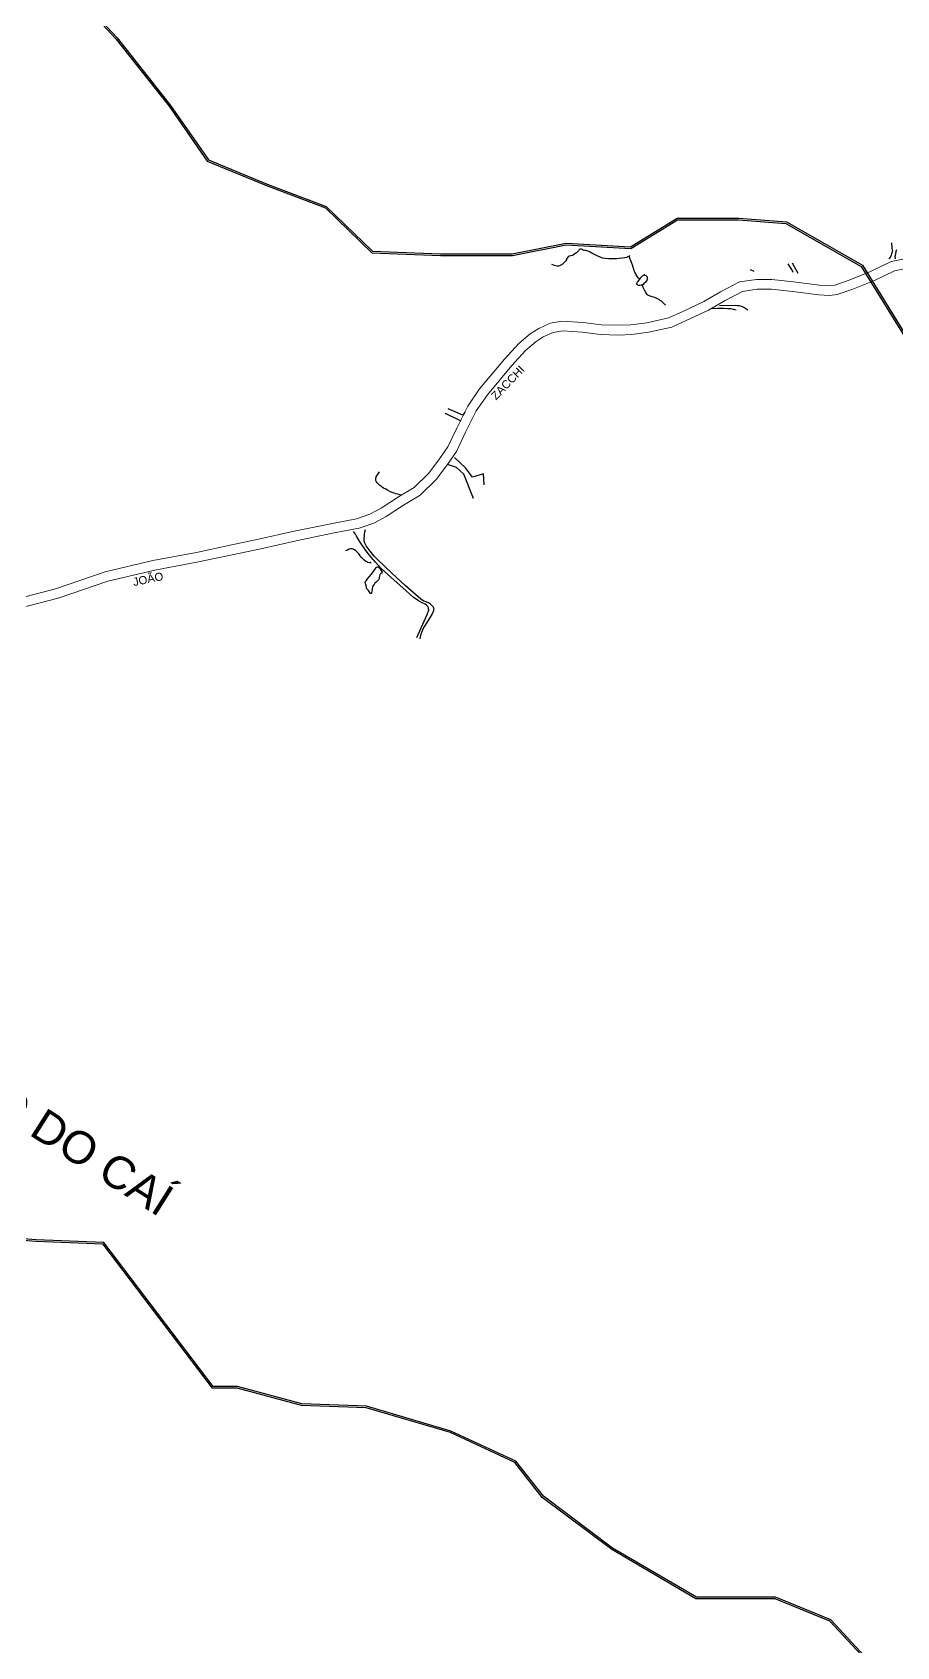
# Model space of a CAD drawing. Header units: millimetres. Extents: x 583 to 26013, y 350 to 21391.
# Drawn here: x 13788 to 14855, y 11890 to 13884 of the extents above; entities that cross this region are included whole.
import ezdxf

# ---------------------------------------------------------------- set-up
doc = ezdxf.new("R2010")
doc.units = ezdxf.units.MM
for name, color, linetype in [('105-QUADRAS_ESTRADAS', 80, 'Continuous'), ('110-CERCA_DE_ARAME', 10, 'Continuous'), ('145-', 130, 'Continuous'), ('RIOS', 140, 'Continuous')]:
    doc.layers.add(name, color=color, linetype=linetype)
doc.styles.add('EU', font='arial.ttf', dxfattribs={"height": 10})

msp = doc.modelspace()

# ---------------------------------------------------------------- linework, layer by layer
at = {"color": 0, "linetype": 'Continuous', "lineweight": 20}
for points in [[(14863.15497, 13603.76068), (14848.68584, 13600.67634), (14823.12153, 13588.41635), (14796.91805, 13577.84873), (14779.22982, 13571.7684), (14772.19378, 13570.93618), (14760.23249, 13571.5068), (14728.17134, 13575.75801), (14701.34873, 13578.6936), (14682.22205, 13578.52432), (14661.26574, 13575.48403), (14637.83255, 13563.21993), (14617.26225, 13551.35245), (14590.50392, 13538.82007), (14573.77286, 13531.14223), (14546.66104, 13525.13947), (14527.00663, 13522.57256), (14511.63908, 13521.98368), (14490.50989, 13522.4342), (14468.35139, 13525.44475), (14442.4419, 13527.29269), (14427.55344, 13524.43802), (14413.2783, 13518.24099), (14402.82441, 13511.5188), (14388.5571, 13499.44947), (14371.14113, 13480.22493), (14340.34267, 13443.56315), (14325.78594, 13422.24459), (14312.22623, 13395.11442), (14301.14705, 13371.97696), (14290.958, 13357.09217), (14277.76118, 13339.47652), (14259.39022, 13321.69947), (14240.06896, 13309.9114), (14218.61171, 13296.11329), (14204.68594, 13288.49471), (14188.4373, 13282.85999), (14156.36018, 13276.83416), (14111.30869, 13267.58226), (14067.3795, 13257.74751), (14032.22492, 13250.22502), (13990.84376, 13241.37016), (13936.62598, 13231.33573), (13877.93786, 13217.62397), (13816.46115, 13196.50407), (13770.76239, 13184.70765)], [(14864.61551, 13591.80241), (14852.58584, 13589.23808), (14827.9651, 13577.4306), (14801.11551, 13566.60241), (14781.91551, 13560.00241), (14772.61551, 13558.90241), (14759.156, 13559.5445), (14726.7297, 13563.84413), (14700.74697, 13566.68781), (14683.14079, 13566.53198), (14665.01551, 13563.90241), (14643.61551, 13552.70241), (14622.81551, 13540.70241), (14595.5513, 13527.9331), (14577.61551, 13519.70241), (14548.73911, 13513.30896), (14528.01551, 13510.60241), (14511.74102, 13509.97878), (14489.57119, 13510.45149), (14467.11551, 13513.50241), (14443.15696, 13515.2112), (14431.11551, 13512.90241), (14418.94981, 13507.62112), (14409.97515, 13501.85013), (14396.91551, 13490.80241), (14380.185, 13472.33452), (14349.91551, 13436.30241), (14336.15559, 13416.15078), (14323.00557, 13389.84032), (14311.57118, 13365.96104), (14300.71551, 13350.10241), (14286.79237, 13331.51724), (14266.77751, 13312.14943), (14246.44005, 13299.74137), (14224.74437, 13285.78995), (14209.56537, 13277.48574), (14191.52781, 13271.23066), (14158.67508, 13265.05912), (14113.82669, 13255.84893), (14069.94585, 13246.02501), (14034.73587, 13238.49067), (13993.1916, 13229.6009), (13939.08429, 13219.58692), (13881.26089, 13206.07718), (13819.91551, 13185.00241), (13773.81551, 13173.10241)]]:
    msp.add_lwpolyline(points, dxfattribs=at)
at = {"layer": '105-QUADRAS_ESTRADAS', "color": 0, "linetype": 'Continuous'}
for p, q in [((14850.01551, 13617.60241), (14849.41551, 13623.80241)), ((14846.41551, 13605.10241), (14845.61551, 13604.10241)), ((14847.21551, 13606.30241), (14846.41551, 13605.10241)), ((14848.11551, 13607.40241), (14847.21551, 13606.30241)), ((14848.71551, 13608.80241), (14848.11551, 13607.40241)), ((14849.21551, 13610.10241), (14848.71551, 13608.80241)), ((14849.61551, 13611.30241), (14849.21551, 13610.10241)), ((14850.01551, 13613.20241), (14849.61551, 13611.30241)), ((14850.21551, 13614.90241), (14850.01551, 13617.60241)), ((14850.21551, 13614.90241), (14850.01551, 13613.20241)), ((14854.31551, 13613.10241), (14853.71551, 13608.00241)), ((14853.81551, 13604.20241), (14853.71551, 13608.00241)), ((14854.81551, 13614.50241), (14854.31551, 13613.10241)), ((14855.61551, 13615.30241), (14854.81551, 13614.50241)), ((14679.51551, 13588.60241), (14674.91551, 13590.70241)), ((14733.91551, 13586.00241), (14726.81551, 13598.80241)), ((14634.51551, 13542.80241), (14625.81551, 13542.40241)), ((14641.81551, 13542.80241), (14634.51551, 13542.80241)), ((14656.71551, 13546.40241), (14636.71551, 13546.10241)), ((14646.61551, 13542.50241), (14641.81551, 13542.80241)), ((14650.61551, 13542.20241), (14646.61551, 13542.50241)), ((14653.71551, 13541.60241), (14650.61551, 13542.20241)), ((14657.21551, 13540.70241), (14653.71551, 13541.60241)), ((14658.91551, 13546.20241), (14656.71551, 13546.40241)), ((14660.81551, 13545.90241), (14658.91551, 13546.20241)), ((14662.51551, 13545.60241), (14660.81551, 13545.90241)), ((14664.81551, 13544.90241), (14662.51551, 13545.60241)), ((14666.81551, 13543.80241), (14664.81551, 13544.90241)), ((14669.31551, 13542.40241), (14666.81551, 13543.80241)), ((14671.71551, 13540.70241), (14669.31551, 13542.40241)), ((14298.21551, 13412.90241), (14297.71551, 13412.80241)), ((14317.51551, 13403.40241), (14298.21551, 13412.90241)), ((14319.71551, 13410.90241), (14301.31551, 13419.00241)), ((14322.21551, 13414.60241), (14319.71551, 13410.90241)), ((14186.91551, 13264.10241), (14184.71551, 13267.30241)), ((14188.41551, 13261.70241), (14186.91551, 13264.10241)), ((14197.91551, 13263.60241), (14197.61551, 13259.90241)), ((14198.21551, 13266.60241), (14197.91551, 13263.60241)), ((14198.81551, 13269.30241), (14198.21551, 13266.60241)), ((14192.01551, 13255.50241), (14188.41551, 13261.70241)), ((14199.71551, 13243.90241), (14192.01551, 13255.50241)), ((14197.61551, 13257.50241), (14197.61551, 13259.90241)), ((14197.81551, 13255.20241), (14197.61551, 13257.50241)), ((14198.51551, 13252.80241), (14197.81551, 13255.20241)), ((14200.31551, 13249.70241), (14198.51551, 13252.80241)), ((14205.91551, 13236.00241), (14199.71551, 13243.90241)), ((14205.21551, 13242.80241), (14200.31551, 13249.70241)), ((14210.21551, 13236.60241), (14205.21551, 13242.80241)), ((14211.71551, 13229.20241), (14205.91551, 13236.00241)), ((14214.11551, 13232.70241), (14210.21551, 13236.60241)), ((14218.91551, 13221.60241), (14211.71551, 13229.20241)), ((14231.91551, 13215.80241), (14214.11551, 13232.70241)), ((14231.01551, 13210.40241), (14218.91551, 13221.60241)), ((14245.41551, 13197.60241), (14231.01551, 13210.40241)), ((14248.31551, 13200.50241), (14231.91551, 13215.80241)), ((14258.41551, 13186.00241), (14245.41551, 13197.60241)), ((14267.61551, 13183.70241), (14248.31551, 13200.50241)), ((14265.01551, 13181.50241), (14258.41551, 13186.00241)), ((14269.51551, 13182.30241), (14267.61551, 13183.70241)), ((14275.11551, 13164.50241), (14262.31551, 13136.00241)), ((14269.51551, 13179.20241), (14265.01551, 13181.50241)), ((14271.51551, 13181.30241), (14269.51551, 13182.30241)), ((14273.01551, 13177.50241), (14269.51551, 13179.20241)), ((14274.21551, 13180.40241), (14271.51551, 13181.30241)), ((14281.11551, 13164.80241), (14272.31551, 13150.40241)), ((14274.91551, 13176.10241), (14273.01551, 13177.50241)), ((14274.91551, 13180.00241), (14274.21551, 13180.40241)), ((14276.41551, 13179.40241), (14274.91551, 13180.00241)), ((14276.21551, 13174.50241), (14274.91551, 13176.10241)), ((14275.91551, 13166.80241), (14275.11551, 13164.50241)), ((14276.61551, 13168.50241), (14275.91551, 13166.80241)), ((14277.01551, 13172.80241), (14276.21551, 13174.50241)), ((14277.31551, 13179.00241), (14276.41551, 13179.40241)), ((14277.01551, 13169.70241), (14276.61551, 13168.50241)), ((14277.31551, 13171.00241), (14277.01551, 13172.80241)), ((14277.31551, 13171.00241), (14277.01551, 13169.70241)), ((14278.31551, 13178.50241), (14277.31551, 13179.00241)), ((14279.61551, 13177.50241), (14278.31551, 13178.50241)), ((14281.11551, 13176.00241), (14279.61551, 13177.50241)), ((14282.71551, 13174.50241), (14281.11551, 13176.00241)), ((14283.31551, 13169.20241), (14281.11551, 13164.80241)), ((14283.31551, 13173.80241), (14282.71551, 13174.50241)), ((14283.61551, 13172.50241), (14283.31551, 13173.80241)), ((14283.51551, 13171.00241), (14283.31551, 13169.20241)), ((14283.61551, 13172.50241), (14283.51551, 13171.00241)), ((14268.71551, 13142.60241), (14267.41551, 13139.10241)), ((14270.51551, 13147.40241), (14268.71551, 13142.60241)), ((14272.31551, 13150.40241), (14270.51551, 13147.40241)), ((14267.41551, 13139.10241), (14266.41551, 13134.70241))]:
    msp.add_line(p, q, dxfattribs=at)
at = {"layer": '110-CERCA_DE_ARAME', "color": 0, "linetype": 'Continuous'}
for p, q in [((14723.41551, 13594.80241), (14721.21551, 13597.90241)), ((14725.81551, 13590.90241), (14723.41551, 13594.80241)), ((14727.71551, 13587.20241), (14725.81551, 13590.90241)), ((14311.81551, 13346.20241), (14300.71551, 13350.10241)), ((14322.91551, 13345.90241), (14309.41551, 13358.80241)), ((14320.71551, 13338.20241), (14311.81551, 13346.20241)), ((14331.41551, 13334.50241), (14322.91551, 13345.90241)), ((14332.91551, 13308.20241), (14320.71551, 13338.20241)), ((14345.31551, 13338.60241), (14331.41551, 13334.50241)), ((14345.91551, 13324.90241), (14345.31551, 13338.60241))]:
    msp.add_line(p, q, dxfattribs=at)
at = {"layer": '145-', "color": 0, "linetype": 'Continuous'}
for p, q in [((14446.61551, 13601.80241), (14445.41551, 13600.20241)), ((14447.51551, 13603.00241), (14446.61551, 13601.80241)), ((14447.71551, 13604.10241), (14447.51551, 13603.00241)), ((14448.31551, 13605.10241), (14447.71551, 13604.10241)), ((14449.11551, 13606.00241), (14448.31551, 13605.10241)), ((14449.81551, 13606.70241), (14449.11551, 13606.00241)), ((14451.01551, 13607.20241), (14449.81551, 13606.70241)), ((14452.81551, 13608.00241), (14451.01551, 13607.20241)), ((14455.01551, 13608.40241), (14452.81551, 13608.00241)), ((14456.41551, 13609.10241), (14455.01551, 13608.40241)), ((14458.01551, 13610.10241), (14456.41551, 13609.10241)), ((14459.91551, 13611.50241), (14458.01551, 13610.10241)), ((14461.61551, 13613.10241), (14459.91551, 13611.50241)), ((14462.31551, 13614.10241), (14461.61551, 13613.10241)), ((14462.91551, 13615.00241), (14462.31551, 13614.10241)), ((14463.61551, 13615.60241), (14462.91551, 13615.00241)), ((14464.21551, 13616.00241), (14463.61551, 13615.60241)), ((14465.01551, 13616.10241), (14464.21551, 13616.00241)), ((14465.81551, 13616.00241), (14465.01551, 13616.10241)), ((14466.91551, 13615.50241), (14465.81551, 13616.00241)), ((14468.31551, 13614.60241), (14466.91551, 13615.50241)), ((14470.21551, 13614.40241), (14468.31551, 13614.60241)), ((14471.71551, 13614.30241), (14470.21551, 13614.40241)), ((14472.91551, 13614.10241), (14471.71551, 13614.30241)), ((14474.21551, 13613.60241), (14472.91551, 13614.10241)), ((14476.81551, 13612.40241), (14474.21551, 13613.60241)), ((14479.11551, 13611.10241), (14476.81551, 13612.40241)), ((14482.11551, 13609.50241), (14479.11551, 13611.10241)), ((14485.61551, 13607.90241), (14482.11551, 13609.50241)), ((14488.31551, 13606.50241), (14485.61551, 13607.90241)), ((14490.11551, 13605.80241), (14488.31551, 13606.50241)), ((14492.11551, 13605.10241), (14490.11551, 13605.80241)), ((14495.51551, 13604.70241), (14492.11551, 13605.10241)), ((14499.91551, 13604.30241), (14495.51551, 13604.70241)), ((14506.41551, 13603.90241), (14499.91551, 13604.30241)), ((14509.71551, 13603.90241), (14506.41551, 13603.90241)), ((14512.81551, 13604.60241), (14509.71551, 13603.90241)), ((14516.41551, 13605.10241), (14512.81551, 13604.60241)), ((14519.61551, 13605.50241), (14516.41551, 13605.10241)), ((14521.71551, 13605.80241), (14519.61551, 13605.50241)), ((14523.21551, 13606.40241), (14521.71551, 13605.80241)), ((14524.21551, 13606.80241), (14523.21551, 13606.40241)), ((14525.11551, 13607.50241), (14524.21551, 13606.80241)), ((14525.81551, 13608.10241), (14525.11551, 13607.50241)), ((14525.91551, 13604.80241), (14525.11551, 13607.50241)), ((14527.21551, 13601.80241), (14525.91551, 13604.80241)), ((14528.71551, 13597.70241), (14527.21551, 13601.80241)), ((14431.41551, 13596.20241), (14429.51551, 13597.10241)), ((14433.01551, 13595.70241), (14431.41551, 13596.20241)), ((14434.61551, 13595.30241), (14433.01551, 13595.70241)), ((14436.21551, 13595.00241), (14434.61551, 13595.30241)), ((14437.61551, 13595.00241), (14436.21551, 13595.00241)), ((14439.11551, 13595.50241), (14437.61551, 13595.00241)), ((14440.51551, 13596.20241), (14439.11551, 13595.50241)), ((14442.11551, 13597.20241), (14440.51551, 13596.20241)), ((14443.91551, 13598.70241), (14442.11551, 13597.20241)), ((14445.41551, 13600.20241), (14443.91551, 13598.70241)), ((14529.61551, 13595.40241), (14528.71551, 13597.70241)), ((14530.01551, 13593.30241), (14529.61551, 13595.40241)), ((14530.61551, 13591.30241), (14530.01551, 13593.30241)), ((14531.21551, 13589.30241), (14530.61551, 13591.30241)), ((14532.21551, 13587.50241), (14531.21551, 13589.30241)), ((14533.11551, 13585.70241), (14532.21551, 13587.50241)), ((14533.71551, 13584.20241), (14533.11551, 13585.70241)), ((14534.51551, 13583.10241), (14533.71551, 13584.20241)), ((14535.51551, 13581.70241), (14534.51551, 13583.10241)), ((14536.71551, 13580.20241), (14535.51551, 13581.70241)), ((14540.21551, 13581.80241), (14539.51551, 13581.00241)), ((14541.01551, 13582.60241), (14540.21551, 13581.80241)), ((14542.11551, 13583.30241), (14541.01551, 13582.60241)), ((14542.81551, 13583.80241), (14542.11551, 13583.30241)), ((14543.21551, 13584.10241), (14542.81551, 13583.80241)), ((14543.51551, 13584.30241), (14543.21551, 13584.10241)), ((14543.81551, 13584.50241), (14543.51551, 13584.30241)), ((14544.31551, 13584.30241), (14543.81551, 13584.50241)), ((14544.91551, 13583.70241), (14544.31551, 13584.30241)), ((14545.91551, 13583.10241), (14544.91551, 13583.70241)), ((14546.61551, 13582.50241), (14545.91551, 13583.10241)), ((14547.21551, 13581.80241), (14546.61551, 13582.50241)), ((14547.81551, 13581.30241), (14547.21551, 13581.80241)), ((14547.81551, 13579.10241), (14547.81551, 13581.30241)), ((14534.01551, 13573.80241), (14533.91551, 13573.40241)), ((14533.91551, 13573.10241), (14533.91551, 13573.40241)), ((14534.11551, 13572.60241), (14533.91551, 13573.10241)), ((14534.31551, 13574.30241), (14534.01551, 13573.80241)), ((14534.71551, 13572.20241), (14534.11551, 13572.60241)), ((14534.81551, 13575.10241), (14534.31551, 13574.30241)), ((14535.91551, 13571.60241), (14534.71551, 13572.20241)), ((14535.71551, 13576.20241), (14534.81551, 13575.10241)), ((14536.71551, 13577.40241), (14535.71551, 13576.20241)), ((14537.11551, 13571.30241), (14535.91551, 13571.60241)), ((14537.81551, 13578.90241), (14536.71551, 13580.20241)), ((14537.81551, 13578.90241), (14536.71551, 13577.40241)), ((14538.21551, 13571.30241), (14537.11551, 13571.30241)), ((14538.71551, 13580.20241), (14537.81551, 13578.90241)), ((14539.71551, 13571.60241), (14538.21551, 13571.30241)), ((14539.51551, 13581.00241), (14538.71551, 13580.20241)), ((14541.11551, 13571.90241), (14539.71551, 13571.60241)), ((14542.21551, 13572.40241), (14541.11551, 13571.90241)), ((14541.71551, 13570.60241), (14541.11551, 13571.90241)), ((14542.41551, 13568.60241), (14541.71551, 13570.60241)), ((14543.31551, 13573.70241), (14542.21551, 13572.40241)), ((14544.01551, 13565.30241), (14542.41551, 13568.60241)), ((14544.21551, 13574.40241), (14543.31551, 13573.70241)), ((14545.41551, 13562.70241), (14544.01551, 13565.30241)), ((14545.01551, 13575.40241), (14544.21551, 13574.40241)), ((14546.11551, 13576.70241), (14545.01551, 13575.40241)), ((14546.31551, 13561.40241), (14545.41551, 13562.70241)), ((14547.11551, 13578.00241), (14546.11551, 13576.70241)), ((14547.31551, 13560.20241), (14546.31551, 13561.40241)), ((14547.81551, 13579.10241), (14547.11551, 13578.00241)), ((14548.21551, 13559.30241), (14547.31551, 13560.20241)), ((14549.31551, 13558.60241), (14548.21551, 13559.30241)), ((14551.01551, 13557.80241), (14549.31551, 13558.60241)), ((14553.51551, 13557.00241), (14551.01551, 13557.80241)), ((14555.11551, 13556.60241), (14553.51551, 13557.00241)), ((14556.71551, 13556.20241), (14555.11551, 13556.60241)), ((14558.51551, 13555.60241), (14556.71551, 13556.20241)), ((14560.21551, 13554.80241), (14558.51551, 13555.60241)), ((14562.11551, 13553.80241), (14560.21551, 13554.80241)), ((14563.51551, 13552.80241), (14562.11551, 13553.80241)), ((14564.91551, 13551.80241), (14563.51551, 13552.80241)), ((14566.51551, 13550.30241), (14564.91551, 13551.80241)), ((14568.21551, 13548.50241), (14566.51551, 13550.30241)), ((14569.81551, 13547.00241), (14568.21551, 13548.50241)), ((14212.31551, 13334.70241), (14212.01551, 13333.60241)), ((14212.11551, 13332.30241), (14212.01551, 13333.60241)), ((14212.31551, 13330.40241), (14212.11551, 13332.30241)), ((14212.81551, 13335.90241), (14212.31551, 13334.70241)), ((14212.91551, 13328.60241), (14212.31551, 13330.40241)), ((14214.51551, 13338.50241), (14212.81551, 13335.90241)), ((14213.71551, 13327.30241), (14212.91551, 13328.60241)), ((14215.01551, 13326.10241), (14213.71551, 13327.30241)), ((14216.21551, 13340.80241), (14214.51551, 13338.50241)), ((14217.11551, 13324.30241), (14215.01551, 13326.10241)), ((14218.31551, 13323.20241), (14217.11551, 13324.30241)), ((14219.11551, 13322.80241), (14218.31551, 13323.20241)), ((14220.01551, 13322.20241), (14219.11551, 13322.80241)), ((14221.71551, 13321.00241), (14220.01551, 13322.20241)), ((14224.41551, 13319.70241), (14221.71551, 13321.00241)), ((14226.71551, 13318.30241), (14224.41551, 13319.70241)), ((14229.61551, 13316.80241), (14226.71551, 13318.30241)), ((14232.51551, 13315.40241), (14229.61551, 13316.80241)), ((14234.81551, 13314.80241), (14232.51551, 13315.40241)), ((14236.91551, 13313.90241), (14234.81551, 13314.80241)), ((14239.51551, 13313.30241), (14236.91551, 13313.90241)), ((14242.01551, 13312.60241), (14239.51551, 13313.30241)), ((14244.01551, 13311.80241), (14242.01551, 13312.60241)), ((14177.21551, 13244.40241), (14174.81551, 13243.40241)), ((14179.31551, 13245.50241), (14177.21551, 13244.40241)), ((14181.21551, 13245.80241), (14179.31551, 13245.50241)), ((14182.71551, 13246.00241), (14181.21551, 13245.80241)), ((14184.21551, 13245.60241), (14182.71551, 13246.00241)), ((14185.71551, 13244.50241), (14184.21551, 13245.60241)), ((14187.61551, 13243.20241), (14185.71551, 13244.50241)), ((14189.51551, 13241.30241), (14187.61551, 13243.20241)), ((14191.21551, 13239.50241), (14189.51551, 13241.30241)), ((14192.61551, 13237.30241), (14191.21551, 13239.50241)), ((14193.71551, 13235.70241), (14192.61551, 13237.30241)), ((14195.51551, 13233.90241), (14193.71551, 13235.70241)), ((14197.41551, 13232.20241), (14195.51551, 13233.90241)), ((14199.31551, 13230.80241), (14197.41551, 13232.20241)), ((14201.11551, 13229.70241), (14199.31551, 13230.80241)), ((14202.21551, 13229.10241), (14201.11551, 13229.70241)), ((14203.91551, 13228.70241), (14202.21551, 13229.10241)), ((14205.11551, 13228.80241), (14203.91551, 13228.70241)), ((14206.31551, 13228.10241), (14205.11551, 13228.80241)), ((14206.51551, 13228.00241), (14206.31551, 13228.10241)), ((14213.01551, 13223.00241), (14211.91551, 13222.00241)), ((14214.21551, 13223.40241), (14213.01551, 13223.00241)), ((14215.21551, 13223.20241), (14214.21551, 13223.40241)), ((14216.21551, 13222.50241), (14215.21551, 13223.20241)), ((14217.81551, 13220.70241), (14216.21551, 13222.50241)), ((14199.61551, 13206.20241), (14198.91551, 13204.70241)), ((14199.31551, 13202.20241), (14198.91551, 13204.70241)), ((14201.41551, 13208.90241), (14199.61551, 13206.20241)), ((14203.31551, 13211.30241), (14201.41551, 13208.90241)), ((14206.31551, 13214.50241), (14203.31551, 13211.30241)), ((14209.71551, 13219.10241), (14206.31551, 13214.50241)), ((14211.91551, 13222.00241), (14209.71551, 13219.10241)), ((14210.91551, 13203.30241), (14209.91551, 13201.90241)), ((14212.81551, 13205.20241), (14210.91551, 13203.30241)), ((14214.21551, 13206.50241), (14212.81551, 13205.20241)), ((14215.51551, 13207.60241), (14214.21551, 13206.50241)), ((14216.21551, 13209.10241), (14215.51551, 13207.60241)), ((14216.41551, 13210.50241), (14216.21551, 13209.10241)), ((14216.61551, 13211.90241), (14216.41551, 13210.50241)), ((14217.01551, 13213.60241), (14216.61551, 13211.90241)), ((14217.51551, 13214.50241), (14217.01551, 13213.60241)), ((14218.51551, 13215.30241), (14217.51551, 13214.50241)), ((14219.91551, 13217.90241), (14217.81551, 13220.70241)), ((14219.51551, 13215.70241), (14218.51551, 13215.30241)), ((14220.11551, 13217.00241), (14219.51551, 13215.70241)), ((14220.11551, 13217.00241), (14219.91551, 13217.90241)), ((14199.31551, 13202.20241), (14199.31551, 13201.80241)), ((14200.01551, 13200.80241), (14199.31551, 13201.80241)), ((14200.81551, 13197.00241), (14200.01551, 13200.80241)), ((14201.51551, 13195.90241), (14200.81551, 13197.00241)), ((14203.01551, 13194.20241), (14201.51551, 13195.90241)), ((14205.01551, 13191.10241), (14203.01551, 13194.20241)), ((14205.31551, 13190.80241), (14205.01551, 13191.10241)), ((14205.71551, 13190.70241), (14205.31551, 13190.80241)), ((14206.21551, 13190.80241), (14205.71551, 13190.70241)), ((14206.61551, 13191.10241), (14206.21551, 13190.80241)), ((14207.11551, 13193.50241), (14206.61551, 13191.40241)), ((14206.61551, 13191.10241), (14206.61551, 13191.40241)), ((14207.51551, 13196.20241), (14207.11551, 13193.50241)), ((14208.21551, 13199.40241), (14207.51551, 13196.20241)), ((14209.91551, 13201.90241), (14208.21551, 13199.40241))]:
    msp.add_line(p, q, dxfattribs=at)
at = {"layer": 'RIOS', "lineweight": 25, "flags": 128}
for points in [[(13847.83654, 13922.4716), (13891.2102, 13875.68922), (13957.08986, 13792.50072), (14003.95583, 13724.91485), (14077.03569, 13694.6529), (14149.85687, 13666.9404), (14207.11354, 13611.48989), (14292.13625, 13608.12462), (14380.86684, 13608.12462), (14447.39323, 13621.40725), (14527.19903, 13616.97121), (14584.84374, 13652.43403), (14660.25181, 13652.43403), (14718.58636, 13647.87052), (14811.71468, 13594.68903), (14869.4025, 13501.63417)], [(13848.95486, 13924.20706), (13892.72976, 13876.99191), (13958.69719, 13793.69259), (14005.26428, 13726.53772), (14077.77411, 13696.51182), (14150.95271, 13668.66329), (14207.95607, 13613.45811), (14292.17581, 13610.12462), (14380.66913, 13610.12462), (14447.25068, 13623.41826), (14526.68459, 13619.00289), (14584.2778, 13654.43403), (14660.32992, 13654.43403), (14719.18905, 13649.82948), (14813.14715, 13596.17414), (14871.05158, 13502.76988)], [(14855.43325, 11832.43387), (14772.78187, 11921.12918), (14705.43629, 11948.66322), (14607.52221, 11948.66322), (14503.44269, 12009.82449), (14417.73014, 12074.04509), (14383.71243, 12117.36022), (14304.16532, 12154.07227), (14200.0858, 12184.64016), (14120.49558, 12187.6995), (14040.90535, 12209.11486), (14010.29373, 12209.11486), (13875.21455, 12387.09185), (13792.56316, 12390.15119), (13712.97294, 12396.24437)], [(14857.02713, 11833.65711), (14773.94548, 11922.81414), (14705.82935, 11950.66322), (14608.06635, 11950.66322), (14504.5524, 12011.49213), (14419.14028, 12075.48764), (14384.98784, 12118.97432), (14304.86994, 12155.9498), (14200.41095, 12186.62914), (14120.7976, 12189.68936), (14041.16972, 12211.11486), (14011.28659, 12211.11486), (13876.23504, 12389.05545), (13792.67653, 12392.14836), (13713.08772, 12398.24143)]]:
    msp.add_lwpolyline(points, dxfattribs=at)

# ---------------------------------------------------------------- texts
at = {"color": 0, "linetype": 'Continuous', "lineweight": 20, "style": 'EU'}
for s, rotation, p in [('ZACCHI', 45.93247347, (14360.62032, 13429.02565)), ('JOÃO', 11.88314102, (13913.24978, 13199.73684))]:
    msp.add_text(s, height=10, rotation=rotation, dxfattribs=at).set_placement(p)
at = {"layer": 'RIOS', "lineweight": 25, "insert": (13546.87419, 12719.52128), "char_height": 40, "width": 1133.3733052, "attachment_point": 1, "rotation": 327.62036031, "style": 'EU'}
msp.add_mtext('CÓRREGO DO CAÍ', dxfattribs=at)

doc.saveas('drawing.dxf')
